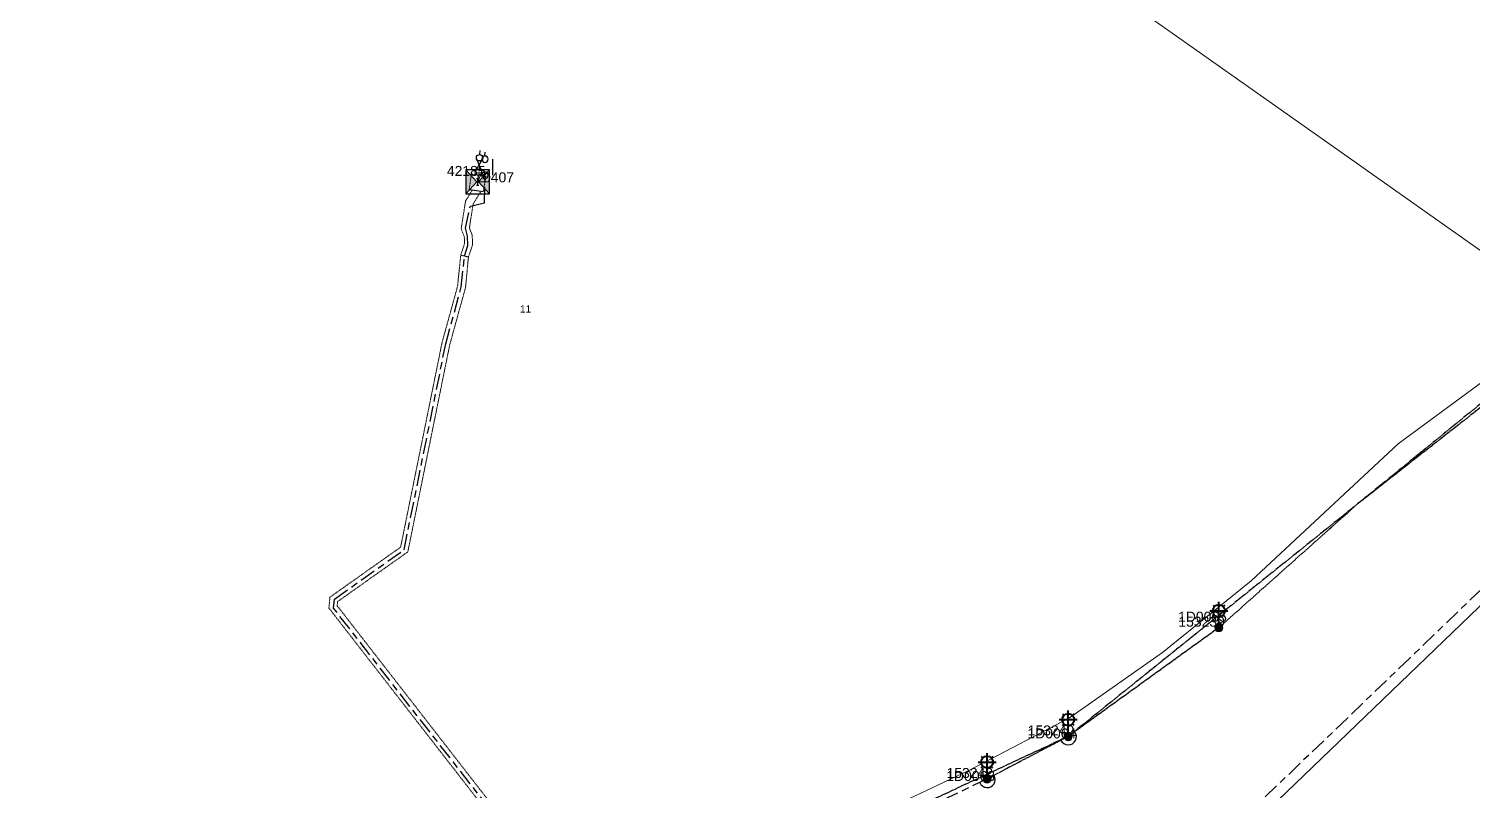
# Model space of a CAD drawing. Header units: metres. Extents: x 299834 to 302538, y 6172833 to 6174390.
# Drawn here: x 301604.3 to 301966.3, y 6173442.9 to 6173633.9 of the extents above; entities that cross this region are included whole.
import ezdxf
from ezdxf.enums import TextEntityAlignment as Align

# ---------------------------------------------------------------- set-up
doc = ezdxf.new("R2010")
doc.units = ezdxf.units.M
for name, pattern in [('Cable Exist OH', [1, 1, 0]), ('Cable Exist UG', [8.2, 4, -1.2, 1.8, -1.2]), ('HIDDEN', [0.375, 0.25, -0.125]), ('HIDDEN2', [0.1875, 0.125, -0.0625])]:
    doc.linetypes.add(name, pattern=pattern)
doc.layers.get('0').update_dxf_attribs({"color": 6})
for name, color, linetype, lineweight in [('Cadastre Land Parcels_SP_EXT', 9, 'Continuous', 5), ('Cadastre Other Property_SP_EXT', 9, 'HIDDEN', 5), ('Cadastre Roads_SP_EXT', 9, 'Continuous', 5)]:
    doc.layers.add(name, color=color, linetype=linetype, lineweight=lineweight)
for name, color, linetype in [('Equip_HV_EXT', 7, 'Continuous'), ('Equip_LV_EXT', 7, 'Continuous'), ('Equip_SP_SL_EXT', 7, 'Continuous'), ('Mains_HV_EXT', 7, 'Continuous'), ('Mains_SL_EXT', 7, 'Continuous'), ('Mains_TR_EXT', 7, 'Continuous'), ('Sub_SP_EXT', 7, 'Continuous'), ('SupportsOH_SP_TR_HV_LV_SL_EXT', 7, 'Continuous')]:
    doc.layers.add(name, color=color, linetype=linetype)
doc.styles.add('iecARIAL', font='arial.ttf', dxfattribs={"height": 2})
doc.styles.add('POLE_LABEL', font='arial.ttf')
doc.styles.get("Standard").update_dxf_attribs({"font": 'arial.ttf'})
doc.styles.add('SWITCH_LABEL', font='arial.ttf', dxfattribs={"height": 2.5})

# ---------------------------------------------------------------- blocks, each defined once
blk = doc.blocks.new('SUB_INDOOR_EXT')
h = blk.add_hatch(color=256)
h.paths.add_polyline_path([(3, 3), (0.24, 0), (3, -3)])
h.paths.add_polyline_path([(-3, -3), (-0.24, 0), (-3, 3)])
at = {"color": 7}
for p, q in [((-0.27, 0.81), (0.27, 0.81)), ((0, 0.81), (0, -0.81)), ((-0.27, -0.81), (0.27, -0.81))]:
    blk.add_line(p, q, dxfattribs=at)
blk.add_line((1.92, -2.26), (1.92, -2.26, 0))
for points in [[(-3, -3), (-0.24, 0), (-3, 3)], [(-3, -3), (3, -3), (3, 3), (-3, 3)], [(3, 3), (0.24, 0), (3, -3)]]:
    blk.add_lwpolyline(points, close=True)
for tag, height, flags, p in [('STREET_CODE', 0.2, 9, (1.5, 0)), ('ASSET_NUM', 2.5, 8, (2, 2)), ('CONSTRUCTED_VOLTAGE', 0.2, 9, (1.5, -0.2)), ('OPERATING_VOLTAGE', 0.2, 9, (1.5, -0.6)), ('ORIENTATION', 0.2, 9, (1.5, -0.8)), ('OWNED_BY', 0.2, 9, (1.5, -1)), ('OPERATED_BY', 0.2, 9, (1.5, -1.2)), ('SECONDARY_VOLTAGE', 0.2, 9, (1.5, -1.6)), ('STATE', 0.2, 9, (1.5, -1.8)), ('SUBSTATION_TYPE', 0.2, 9, (1.5, -2.2)), ('STREETNAME', 0.2, 9, (1.5, -3)), ('SUBURB', 0.2, 9, (1.5, -3.2)), ('Z', 0.2, 1, (1.5, -3.6)), ('NO_PHASES', 0.2, 9, (1.5, -0.4)), ('MAINTAINED_BY', 0.2, 9, (1.5, -1.4)), ('PARENT', 0.2, 9, (1.5, -2)), ('USAGE', 0.2, 9, (1.5, -2.4)), ('LEGEND', 0.2, 9, (1.5, -2.6)), ('LOCATION', 0.2, 9, (1.5, -2.8)), ('NOTES', 0.2, 9, (1.5, -3.4))]:
    blk.add_attdef(tag, text='', height=height, dxfattribs=dict(flags=flags)).set_placement(p, align=Align.MIDDLE_LEFT)
blk = doc.blocks.new('SL_LANTERN_EXT')
at = {"lineweight": 40}
for p, q in [((-2.25, 4.22), (2.25, 4.22)), ((-1.46, 5.68), (-1.06, 5.28)), ((0, 1.97), (0, 6.47)), ((1.46, 5.68), (1.06, 5.28)), ((-1.46, 2.76), (-1.06, 3.16)), ((0, 0), (0, 2.72)), ((1.46, 2.76), (1.06, 3.16))]:
    blk.add_line(p, q, dxfattribs=at)
blk.add_circle((0, 4.22), 1.5, dxfattribs=at)
at = {"style": 'iecARIAL', "flags": 8}
blk.add_attdef('ASSET_NUM', (1.5, 1.5), '', height=2.5, dxfattribs=at)
for tag, p, height, flags in [('OPERATING_VOLTAGE', (0.98, -1.65), 0.2, 9), ('ORIENTATION', (0.98, -1.85), 0.2, 9), ('OWNED_BY', (0.98, -2.05), 0.2, 9), ('STATE', (0.98, -2.25), 0.2, 9), ('CONSTRUCTED_VOLTAGE', (0.98, -0.65), 0.2, 9), ('CONTROL_TYPE', (0.98, -0.85), 0.2, 9), ('LANTERN_PURPOSE', (0.98, -1.05), 0.2, 9), ('LANTERN_TYPE', (0.98, -1.25), 0.2, 9), ('NO_PHASES', (0.98, -1.45), 0.2, 9), ('USAGE', (0.98, -2.45), 0.2, 9), ('CEXIST', (0.98, -2.65), 0.2, 9), ('CNEW', (0.98, -2.85), 0.2, 9), ('CNUMBER', (0.98, -3.05), 0.2, 9), ('CREMOVE', (0.98, -3.25), 0.2, 9), ('CREPLACE', (0.98, -3.45), 0.2, 9), ('LKINGHEIGHT', (0.98, -3.65), 0.2, 9), ('LNUMBER', (2.18, -3.25), 2.5, 8), ('LBRACKET', (0.98, -3.85), 0.2, 9), ('LBRACKETVOCAB', (0.98, -4.05), 0.2, 9), ('LCATEGORY', (0.98, -4.25), 0.2, 9), ('LCHARGE1', (0.98, -4.45), 0.2, 9), ('LCHARGE1PERCENT', (0.98, -4.65), 0.2, 9), ('LCHARGE2', (0.98, -4.85), 0.2, 9), ('LCHARGE2PERCENT', (0.98, -5.05), 0.2, 9), ('LCHARGE3', (0.98, -5.25), 0.2, 9), ('LCHARGE3PERCENT', (0.98, -5.45), 0.2, 9), ('LEXIST', (0.98, -5.65), 0.2, 9), ('LLAMP', (0.98, -5.85), 0.2, 9), ('LLAMPVOCAB', (0.98, -6.05), 0.2, 9), ('LMAST', (0.98, -6.25), 0.2, 9), ('LMASTVOCAB', (0.98, -6.45), 0.2, 9), ('LNEW', (0.98, -6.65), 0.2, 9), ('LANTNUMBER', (0.98, -6.85), 0.2, 9), ('LOUTREACH', (0.98, -7.25), 0.2, 9), ('STREETNAME', (0.98, -9.25), 0.2, 9), ('SUBURB', (0.98, -9.45), 0.2, 1), ('LOUTREACHVOCAB', (0.98, -7.45), 0.2, 9), ('LRATECODE', (0.98, -7.65), 0.2, 9), ('LREMOVE', (0.98, -7.85), 0.2, 9), ('LREPLACE', (0.98, -8.05), 0.2, 9), ('LTYPE', (0.98, -8.25), 0.2, 9), ('LTYPEVOCAB', (0.98, -8.45), 0.2, 9), ('LEGEND', (0.98, -8.65), 0.2, 9), ('LOCATION', (0.98, -8.85), 0.2, 9), ('NOTES', (0.98, -9.05), 0.2, 9)]:
    blk.add_attdef(tag, p, '', height=height, dxfattribs=dict(flags=flags))
blk = doc.blocks.new('POLE_EXT')
blk.add_hatch(color=256).paths.add_polyline_path([(-1, 0, 1), (1, 0, 1)])
blk.add_lwpolyline([(-1, 0, 1), (1, 0, 1)], format="xyb", close=True)
for tag, height, flags, p in [('pNumber', 2.5, 8, (-17.84, 2.07)), ('OWNED_BY', 0.2, 9, (1.35, -0.4)), ('SPECIAL_USE', 0.2, 9, (1.35, -0.8)), ('STATE', 0.2, 9, (1.35, -1)), ('cLV', 0.2, 9, (1.35, -1.4)), ('hDepth', 0.2, 9, (1.35, -1.6)), ('hDia', 0.2, 9, (1.35, -1.8)), ('cHV', 0.2, 9, (1.35, -2)), ('cLinedev', 0.2, 9, (1.35, -3.4)), ('PARENT', 0.2, 9, (1.35, -0.6)), ('USAGE', 0.2, 9, (1.35, -1.2)), ('LBRACKET', 0.2, 9, (1.35, -2.2)), ('LExisting', 0.2, 9, (1.35, -2.4)), ('LANTNUMBER', 0.2, 9, (1.35, -2.6)), ('LOther', 0.2, 9, (1.35, -2.8)), ('LRemove', 0.2, 9, (1.35, -3)), ('LEGEND', 0.2, 9, (1.35, -3.2)), ('LOCATION', 0.2, 9, (1.35, -3.6)), ('pExisting', 0.2, 9, (1.35, -3.8)), ('pFooting', 0.2, 9, (1.35, -4.4)), ('pNew', 0.2, 9, (1.35, -4.6)), ('pRelocate', 0.2, 9, (1.35, -5)), ('pRemove', 0.2, 9, (1.35, -5.2)), ('pReplace', 0.2, 9, (1.35, -5.4)), ('pStay', 0.2, 9, (1.35, -5.6)), ('pType', 0.2, 9, (1.35, -5.8)), ('cspan', 0.2, 9, (1.35, -6)), ('STREETNAME', 0.2, 9, (1.35, -6.2)), ('SUBURB', 0.2, 9, (1.35, -6.4)), ('OPERATED_BY', 0.2, 9, (1.36, -7.01)), ('PFNUMBER', 0.2, 9, (1.35, -4)), ('NEWPFNUMBER', 0.2, 9, (1.35, -4.2)), ('NOTES', 0.2, 9, (1.35, -6.6)), ('MAINTAINED_BY', 0.2, 9, (1.36, -6.81))]:
    blk.add_attdef(tag, text='', height=height, dxfattribs=dict(flags=flags)).set_placement(p, align=Align.MIDDLE_LEFT)
at = {"style": 'POLE_LABEL'}
for tag, height, flags, p in [('STRUCTURE_PLANT_NUMBER', 0.2, 9, (1.35, 0.03)), ('ASSET_NUM', 2.5, 8, (2, 2)), ('STREET_CODE', 0.2, 9, (1.35, -0.2))]:
    blk.add_attdef(tag, text='', height=height, dxfattribs=dict(at, flags=flags)).set_placement(p, align=Align.MIDDLE_LEFT)
at = {"flags": 1}
blk.add_attdef('Z', (1.35, -7.33), '', height=0.2, dxfattribs=at)
blk = doc.blocks.new('LV_UG_DFUSE_CLOSED_EXT')
for points in [[(1, 0), (0, 0)], [(5.04, 0.73), (2.16, -0.72)], [(5.05, -0.71), (2.16, 0.72)], [(6.2, 0.01), (7.2, 0.01)]]:
    blk.add_lwpolyline(points)
for centre in [(1.8, 0), (5.4, 0.01)]:
    blk.add_circle(centre, 0.8)
at = {"flags": 9}
for tag, p in [('ACTUAL_STATUS', (0, 0)), ('CONSTRUCTED_VOLTAGE', (0, -0.2)), ('OPERATING_VOLTAGE', (0, -0.6)), ('ORIENTATION', (0, -0.8)), ('STATE', (0, -1)), ('SWITCH_TYPE', (0, -1.2)), ('NO_PHASES', (0, -0.4)), ('USAGE', (0, -1.4)), ('NOTES', (0, -1.6))]:
    blk.add_attdef(tag, text='', height=0.2, dxfattribs=at).set_placement(p, align=Align.MIDDLE_LEFT)
at = {"flags": 1}
blk.add_attdef('Z', (0, 0), '', height=0.2, dxfattribs=at)
blk = doc.blocks.new('SWG_HOLEC_SU_EXT')
blk.add_line((1.8, -2), (5.8, -2))
for points in [[(1, 0), (0, 0)], [(6.6, 0), (7.6, 0)]]:
    blk.add_lwpolyline(points)
for points in [[(1.8, -0.8, 1), (1.8, 0.8, 1)], [(5.8, -0.8, 1), (5.8, 0.8, 1)]]:
    blk.add_lwpolyline(points, format="xyb", close=True)
at = {"style": 'SWITCH_LABEL', "flags": 8}
blk.add_attdef('ASSET_NUM', text='', height=2.5, rotation=179.9544, dxfattribs=at).set_placement((-2.4, 0), align=Align.MIDDLE_LEFT)
at = {"flags": 1}
blk.add_attdef('Z', (0, 0), '', height=0.2, dxfattribs=at)
at = {"flags": 9}
for tag, p in [('ACTUAL_STATUS', (0, -0.4)), ('CONSTRUCTED_VOLTAGE', (0, -0.6)), ('OPERATING_VOLTAGE', (0, -1)), ('ORIENTATION', (0, -1.2)), ('OWNED_BY', (0, -1.4)), ('STATE', (0, -1.8)), ('SWITCH_TYPE', (0, -2)), ('STREETNAME', (0, -2.6)), ('SUBURB', (0, -2.8)), ('NO_PHASES', (0, -0.8)), ('PARENT', (0, -1.6)), ('USAGE', (0, -2.2)), ('LOCATION', (0, -2.4)), ('NOTES', (0, -3))]:
    blk.add_attdef(tag, text='', height=0.2, dxfattribs=at).set_placement(p, align=Align.MIDDLE_LEFT)
at = {"style": 'SWITCH_LABEL', "flags": 9}
blk.add_attdef('STREET_CODE', text='', height=0.2, dxfattribs=at).set_placement((0, -0.2), align=Align.MIDDLE_LEFT)

msp = doc.modelspace()

# ---------------------------------------------------------------- linework, layer by layer
at = {"layer": 'Cadastre Land Parcels_SP_EXT', "linetype": 'Continuous'}
msp.add_lwpolyline([(302004.23, 6173572.36), (302071.09, 6173735.58), (302042.46, 6173798.24), (301986.68, 6173835.77), (301853.42, 6173892.93), (301827.91, 6173883.7), (301802.2, 6173851.15), (301793.9, 6173824.09), (301778.58, 6173712.27), (301935.21, 6173601.76), (301989.82, 6173563.17), (301992.61, 6173561.2), (302004.23, 6173572.36)], close=True, dxfattribs=at)
for points in [[(301590, 6173391.53), (301698.33, 6173408.4), (301698.33, 6173408.4), (301737.41, 6173416.44), (301758.96, 6173419.45), (301787.1, 6173426.18), (301814.2, 6173435.67), (301840.04, 6173447.83), (301865.27, 6173461.06), (301888.65, 6173477.45), (301910.9, 6173495.41), (301947.76, 6173529.82), (301948.05, 6173530.09), (301967.68, 6173544.52), (301979.56, 6173553.21), (301989.82, 6173563.17), (301935.21, 6173601.76), (301778.58, 6173712.27), (301663.17, 6173686.83), (301644.78, 6173682.68), (301622.26, 6173677.6), (301599.79, 6173672.53)], [(302075.49, 6173592.3), (301913.13, 6173436.04)]]:
    msp.add_lwpolyline(points, dxfattribs=at)
at = {"layer": 'Cadastre Other Property_SP_EXT', "linetype": 'HIDDEN2'}
for points in [[(301714.73, 6173593.61), (301718.3, 6173593.1), (301718.89, 6173597), (301715.27, 6173597.52), (301714.73, 6173593.61)], [(301717.7, 6173593.19), (301715.49, 6173593.49), (301713.83, 6173590.73), (301712.73, 6173583.81), (301713.51, 6173581.76), (301713.59, 6173580.09), (301712.62, 6173577.17), (301714.55, 6173576.7), (301715.61, 6173579.84), (301715.49, 6173582.15), (301714.79, 6173584.03), (301715.75, 6173590.03), (301717.7, 6173593.19)], [(301714.55, 6173576.7), (301712.62, 6173577.17), (301711.82, 6173569.33), (301707.93, 6173555.19), (301697.54, 6173503.89), (301679.81, 6173491.33), (301679.56, 6173488.6), (301719.43, 6173437.27), (301737.83, 6173427.52), (301739.41, 6173422.3), (301741.43, 6173422.49), (301739.27, 6173429.01), (301720.75, 6173438.83), (301681.63, 6173489.19), (301681.73, 6173490.23), (301699.35, 6173502.71), (301709.87, 6173554.73), (301713.83, 6173569.05), (301714.55, 6173576.7)]]:
    msp.add_lwpolyline(points, close=True, dxfattribs=at)
at = {"layer": 'Cadastre Roads_SP_EXT', "linetype": 'Continuous'}
for points in [[(301913.13, 6173436.04), (302075.49, 6173592.3)], [(301967.68, 6173544.52), (301948.05, 6173530.09), (301947.76, 6173529.82), (301910.9, 6173495.41), (301888.65, 6173477.45), (301865.27, 6173461.06), (301840.04, 6173447.83), (301814.2, 6173435.67), (301787.1, 6173426.18), (301758.96, 6173419.45), (301737.41, 6173416.44), (301698.33, 6173408.4), (301590, 6173391.53)]]:
    msp.add_lwpolyline(points, dxfattribs=at)
at = {"layer": 'Mains_HV_EXT', "linetype": 'Cable Exist UG'}
for points in [[(302150.81, 6173689.64), (302133.09, 6173665.43), (302126.04, 6173656.57), (302116.94, 6173645.57), (302104.71, 6173631.55), (302094.6, 6173620.51), (302092, 6173617.62), (302081.56, 6173604.46), (302072.22, 6173593.25), (302070.25, 6173590.94), (302057.85, 6173579.04), (302037.49, 6173559.47), (302017.57, 6173540.34), (301996.63, 6173520.23), (301984.39, 6173508.46), (301968.62, 6173493.32), (301950.7, 6173476.11), (301934.99, 6173461.01), (301911.47, 6173438.43), (301901.65, 6173434.58), (301892, 6173430.81), (301888.62, 6173429.49), (301874.84, 6173421.21)], [(301742.6, 6173423.42), (301741.02, 6173424.47), (301738.03, 6173428.62), (301720.02, 6173438.04), (301680.69, 6173488.62), (301680.94, 6173490.88), (301698.42, 6173503.23), (301708.87, 6173554.92), (301712.74, 6173569.18), (301713.59, 6173576.92), (301714.44, 6173579.58), (301714.31, 6173581.91), (301713.84, 6173583.95), (301715.03, 6173589.47), (301718.62, 6173590.3), (301718.67, 6173595.44), (301716.86, 6173595.55)], [(301844.62, 6173445.72), (301823.87, 6173435.8)]]:
    msp.add_lwpolyline(points, dxfattribs=at)
at = {"layer": 'Mains_HV_EXT', "linetype": 'Cable Exist OH'}
for points in [[(302004.77, 6173567.46), (301970.02, 6173541.19), (301937.54, 6173514.72), (301902.76, 6173483.69), (301864.98, 6173456.4)], [(301864.98, 6173456.4), (301844.62, 6173445.72)]]:
    msp.add_lwpolyline(points, dxfattribs=at)
at = {"layer": 'Mains_HV_EXT', "linetype": 'Continuous'}
for points in [[(301863.15, 6173455.44, 1.117505), (301866.6, 6173457.57)], [(301842.8, 6173444.85, 1.1033), (301846.37, 6173446.64)]]:
    msp.add_lwpolyline(points, format="xyb", dxfattribs=at)
at = {"layer": 'Mains_SL_EXT', "linetype": 'Cable Exist OH'}
for points in [[(301937.54, 6173514.72), (301902.76, 6173483.69)], [(301902.76, 6173483.69), (301864.98, 6173456.4)], [(301864.98, 6173456.4), (301844.62, 6173445.72)]]:
    msp.add_lwpolyline(points, dxfattribs=at)
at = {"layer": 'Mains_TR_EXT', "linetype": 'Cable Exist OH'}
msp.add_lwpolyline([(302512.55, 6174356.69), (302537.71, 6174245.51), (302450.94, 6174215.16), (302367.08, 6174186.66), (302311.18, 6174098.61), (302254.22, 6174020.52), (302215.58, 6173919.91), (302175.45, 6173814.26), (302188.17, 6173786.36), (302131.48, 6173704.96), (302075.48, 6173636.54), (302034.35, 6173596.63), (302004.77, 6173567.46), (301937.54, 6173514.72), (301864.98, 6173456.4), (301803.49, 6173427.69), (301741.61, 6173413.03), (301663.01, 6173398.87), (301629.74, 6173393.69)], dxfattribs=at)

# ---------------------------------------------------------------- block references
at = {"layer": 'Equip_HV_EXT'}
ref = msp.add_blockref('SWG_HOLEC_SU_EXT', (301718.67, 6173595.44), dxfattribs=dict(at, rotation=89.69685054305194))
ref.add_attrib('ASSET_NUM', '70407', dxfattribs={"layer": '0', "height": 2.5, "style": 'SWITCH_LABEL'}).set_placement((301716.27, 6173596.69), align=Align.MIDDLE_LEFT)
at = {"layer": 'Equip_LV_EXT', "rotation": 85.24624453556994}
msp.add_blockref('LV_UG_DFUSE_CLOSED_EXT', (301716.91, 6173596.21), dxfattribs=at)
at = {"layer": 'Equip_SP_SL_EXT'}
ref = msp.add_blockref('SL_LANTERN_EXT', (301902.76, 6173483.69), dxfattribs=at)
ref.add_attrib('ASSET_NUM', '153239', dxfattribs={"layer": '0', "height": 2.5, "style": 'iecARIAL'}).set_placement((301904.26, 6173485.19), align=Align.MIDDLE_RIGHT)
ref = msp.add_blockref('SL_LANTERN_EXT', (301864.98, 6173456.4), dxfattribs=at)
ref.add_attrib('ASSET_NUM', '153240', dxfattribs={"layer": '0', "height": 2.5, "style": 'iecARIAL'}).set_placement((301866.48, 6173457.9), align=Align.MIDDLE_RIGHT)
ref = msp.add_blockref('SL_LANTERN_EXT', (301844.62, 6173445.72), dxfattribs=at)
ref.add_attrib('ASSET_NUM', '153242', dxfattribs={"layer": '0', "height": 2.5, "style": 'iecARIAL'}).set_placement((301846.12, 6173447.22), align=Align.MIDDLE_RIGHT)
at = {"layer": 'Sub_SP_EXT'}
ref = msp.add_blockref('SUB_INDOOR_EXT', (301716.86, 6173595.55), dxfattribs=at)
ref.add_attrib('ASSET_NUM', '42185', dxfattribs={"layer": '0', "height": 2.5}).set_placement((301718.86, 6173596.3), align=Align.BOTTOM_RIGHT)
at = {"layer": 'SupportsOH_SP_TR_HV_LV_SL_EXT'}
ref = msp.add_blockref('POLE_EXT', (301902.76, 6173483.69), dxfattribs=at)
ref.add_attrib('ASSET_NUM', '1D0065', dxfattribs={"layer": '0', "height": 2.5, "style": 'POLE_LABEL'}).set_placement((301904.76, 6173484.44), align=Align.BOTTOM_RIGHT)
ref = msp.add_blockref('POLE_EXT', (301864.98, 6173456.4), dxfattribs=at)
ref.add_attrib('ASSET_NUM', '1D0064', dxfattribs={"layer": '0', "height": 2.5, "style": 'POLE_LABEL'}).set_placement((301866.98, 6173457.15), align=Align.MIDDLE_RIGHT)
ref = msp.add_blockref('POLE_EXT', (301844.62, 6173445.72), dxfattribs=at)
ref.add_attrib('ASSET_NUM', '1D0063', dxfattribs={"layer": '0', "height": 2.5, "style": 'POLE_LABEL'}).set_placement((301846.62, 6173446.47), align=Align.MIDDLE_RIGHT)

# ---------------------------------------------------------------- texts
at = {"layer": 'Cadastre Land Parcels_SP_EXT'}
msp.add_text('11', height=1.8, dxfattribs=at).set_placement((301727.48, 6173562.77))

doc.saveas('drawing.dxf')
